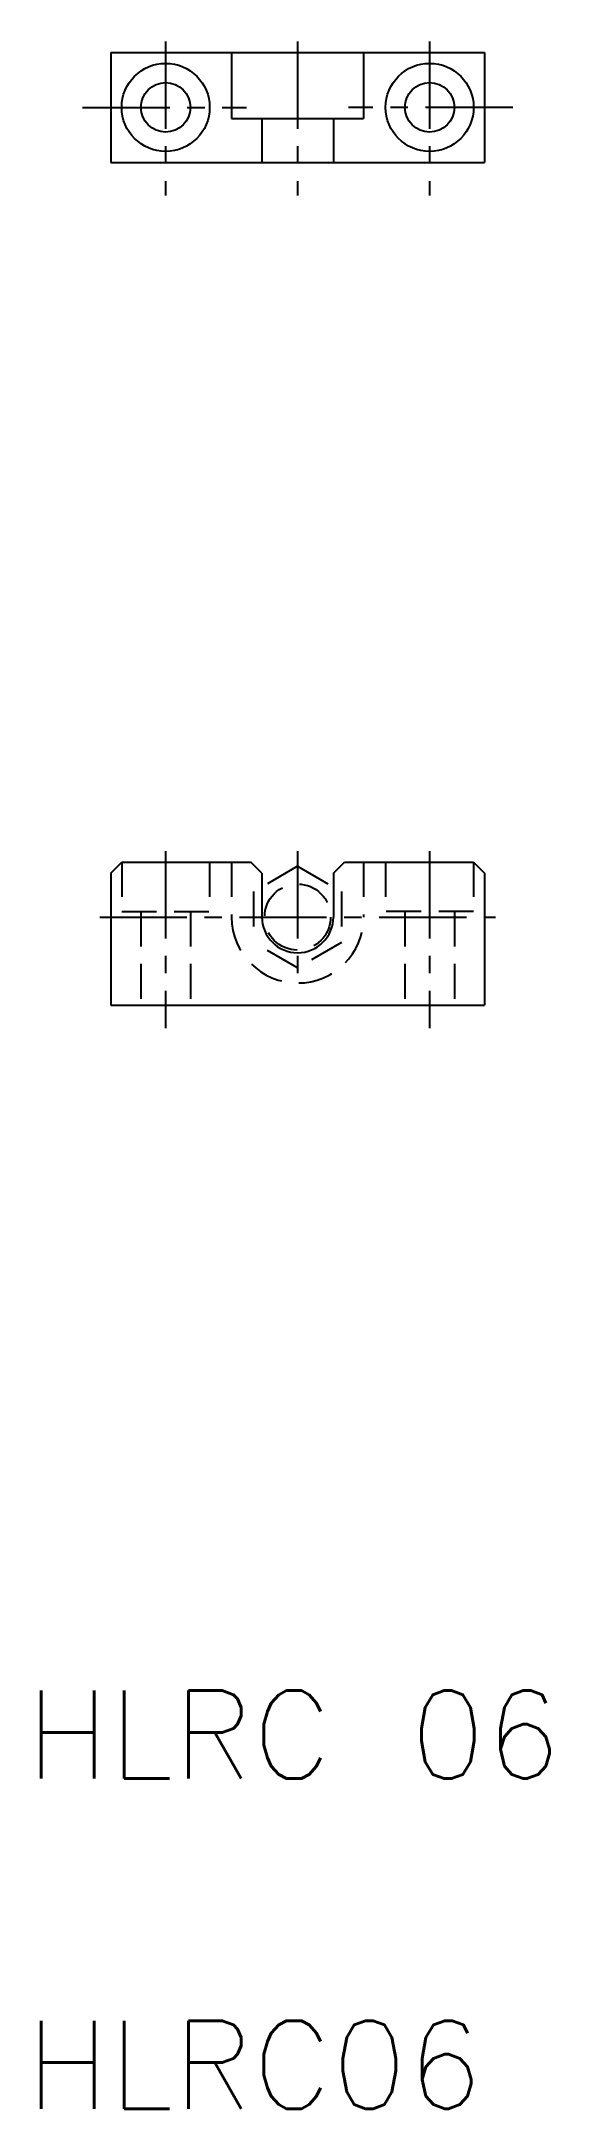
# Model space of a CAD drawing. Extents: x 525 to 571, y 56 to 244.
import ezdxf

# ---------------------------------------------------------------- set-up
doc = ezdxf.new("R2010")
doc.units = 0
doc.header["$LTSCALE"] = 0.25
doc.linetypes.add('CENTER', pattern=[50.8, 31.75, -6.35, 6.35, -6.35])
doc.linetypes.add('DASHED', pattern=[19.05, 12.7, -6.35])
doc.layers.get('0').update_dxf_attribs({"linetype": 'CONTINUOUS'})
doc.layers.add('CENTER', color=1, linetype='CENTER')
doc.styles.get("Standard").update_dxf_attribs({"font": 'txt.shx'})

msp = doc.modelspace()

# ---------------------------------------------------------------- linework, layer by layer
for p, q in [((531.56, 242.65), (565.56, 242.65)), ((531.56, 242.65), (531.56, 232.65)), ((542.56, 242.65), (542.56, 236.65)), ((554.56, 242.65), (554.56, 236.65)), ((565.56, 242.65), (565.56, 232.65)), ((542.56, 236.65), (554.56, 236.65)), ((545.31, 236.65), (545.31, 232.65)), ((551.81, 236.65), (551.81, 232.65)), ((531.56, 232.65), (565.56, 232.65)), ((531.56, 168.06), (532.56, 169.06)), ((531.56, 168.06), (531.56, 156.06)), ((532.56, 169.06), (544.31, 169.06)), ((545.31, 168.06), (544.31, 169.06)), ((545.31, 168.06), (545.31, 164.06)), ((551.81, 168.06), (552.81, 169.06)), ((551.81, 168.06), (551.81, 164.06)), ((552.81, 169.06), (564.56, 169.06)), ((564.56, 169.06), (565.56, 168.06)), ((565.56, 168.06), (565.56, 156.06)), ((545.31, 167.06), (545.31, 167.06)), ((545.31, 166.06), (545.31, 166.06)), ((531.56, 156.06), (565.56, 156.06))]:
    msp.add_line(p, q)
at = {"color": 3, "linetype": 'DASHED'}
for p, q in [((532.56, 169.06), (532.56, 164.56)), ((540.56, 169.06), (540.56, 164.56)), ((542.56, 169.06), (542.56, 164.06)), ((548.56, 168.68), (544.56, 166.37)), ((548.56, 168.68), (552.56, 166.37)), ((554.56, 169.06), (554.56, 164.06)), ((556.56, 169.06), (556.56, 164.56)), ((564.56, 169.06), (564.56, 164.56)), ((544.56, 166.37), (544.56, 161.75)), ((552.56, 166.37), (552.56, 161.75)), ((532.56, 164.56), (540.56, 164.56)), ((534.31, 164.56), (534.31, 156.06)), ((538.81, 164.56), (538.81, 156.06)), ((564.56, 164.56), (556.56, 164.56)), ((558.31, 164.56), (558.31, 156.06)), ((562.81, 164.56), (562.81, 156.06)), ((548.56, 159.44), (544.56, 161.75)), ((552.56, 161.75), (548.56, 159.44))]:
    msp.add_line(p, q, dxfattribs=at)
for centre, radius in [((536.56, 237.65), 4), ((560.56, 237.65), 4), ((536.56, 237.65), 2.25), ((560.56, 237.65), 2.25)]:
    msp.add_circle(centre, radius)
msp.add_circle((548.56, 164.06), 3, dxfattribs=at)
msp.add_arc((548.56, 164.06), 6, 180, 0, dxfattribs=at)
msp.add_arc((548.56, 164.06), 3.25, 180, 0)
at = {"layer": 'CENTER', "color": 1, "linetype": 'CENTER'}
for p, q in [((536.56, 243.65), (536.56, 229.65)), ((548.56, 243.65), (548.56, 229.65)), ((560.56, 243.65), (560.56, 229.65)), ((529, 237.65), (543.92, 237.65)), ((568.11, 237.65), (553.19, 237.65)), ((536.56, 170.06), (536.56, 153.97)), ((548.56, 170.06), (548.56, 158.06)), ((560.56, 170.06), (560.56, 153.97)), ((530.56, 164.06), (566.56, 164.06))]:
    msp.add_line(p, q, dxfattribs=at)

# ---------------------------------------------------------------- texts
for s, p in [('HLRC 06', (523.88, 85.75)), ('HLRC06', (523.88, 55.75))]:
    msp.add_text(s, height=8).set_placement(p)

doc.saveas('drawing.dxf')
